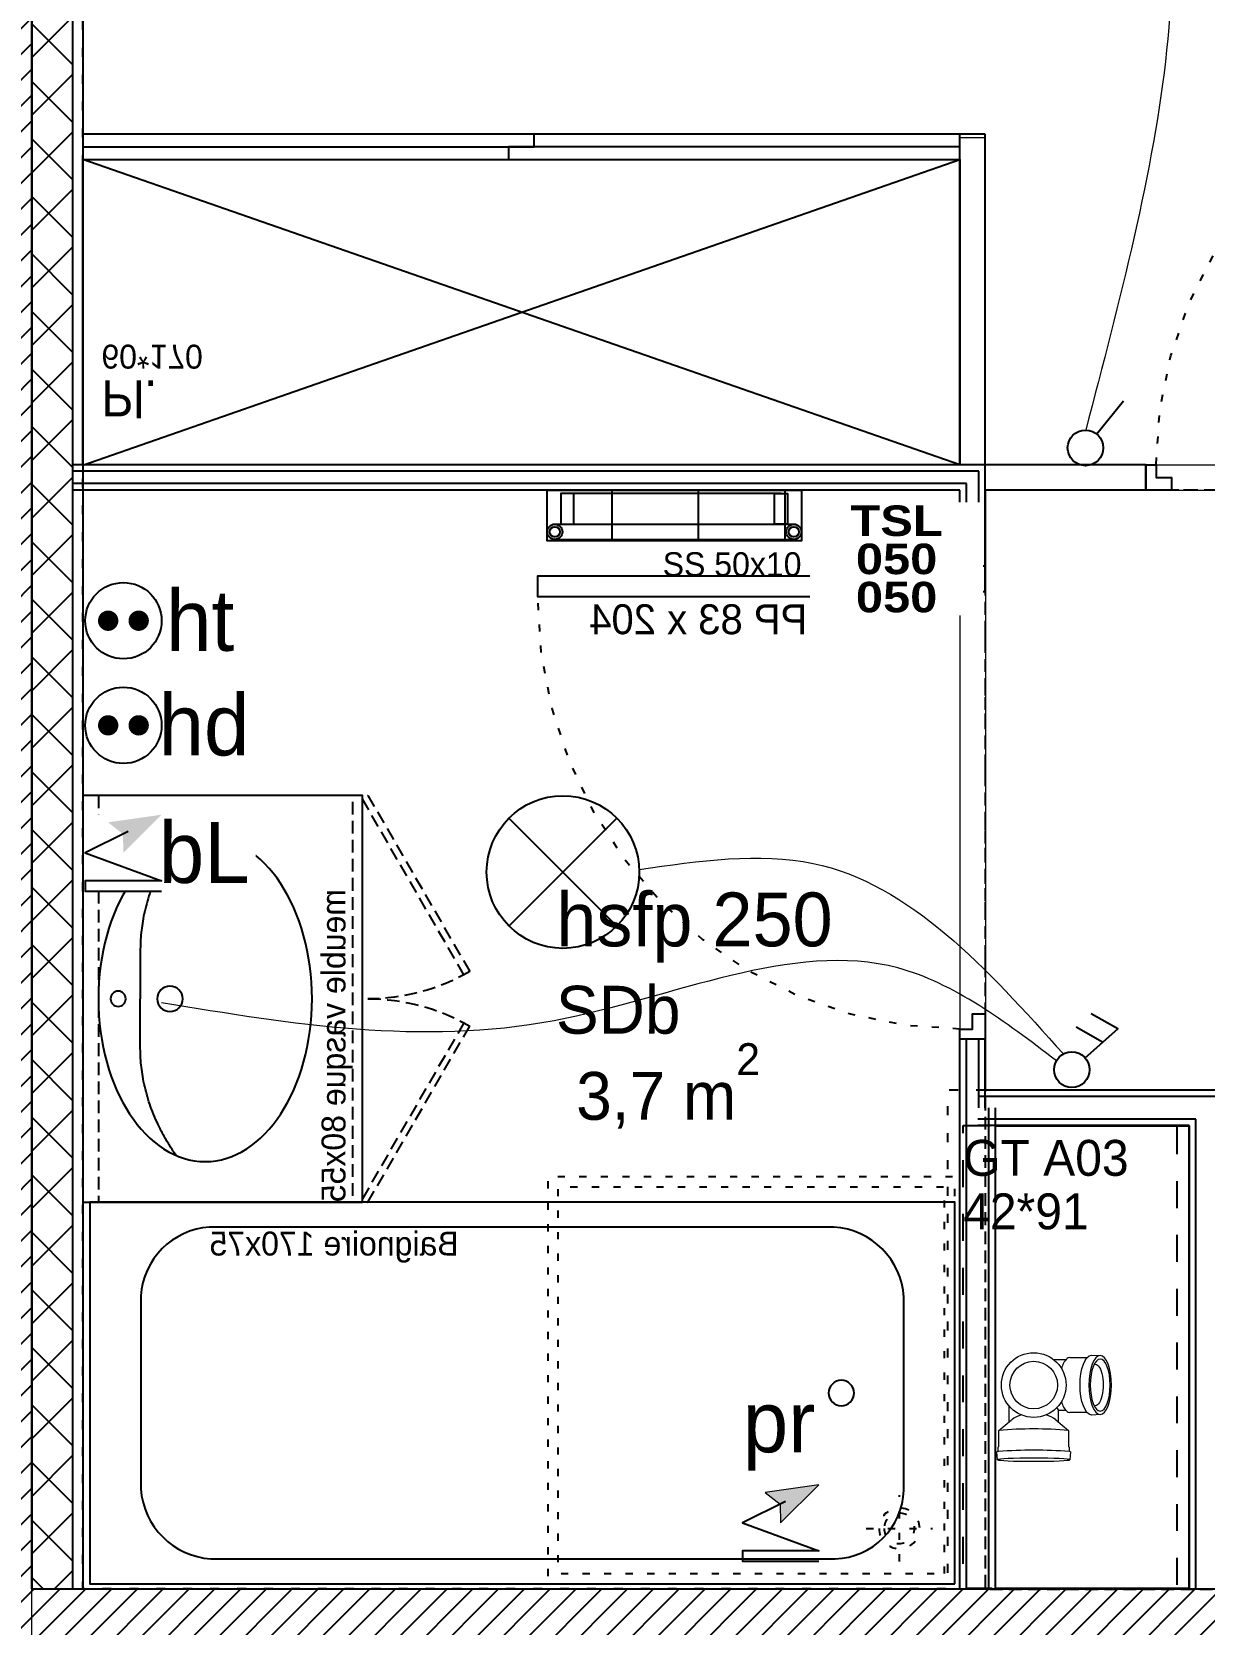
# Model space of a CAD drawing. Header units: centimetres. Extents: x 2648 to 12729, y 1890 to 6224.
# Drawn here: x 5020 to 5250.4, y 4293.4 to 4606.4 of the extents above; entities that cross this region are included whole.
import ezdxf

# ---------------------------------------------------------------- set-up
doc = ezdxf.new("R2010")
doc.units = ezdxf.units.CM
for name, pattern in [('ISO-03', [1.5, 0.6, -0.9]), ('Style de ligne -11', [0.347222, 0.20828, -0.138942]), ('Style de ligne -13', [0.147638, 0.098425, -0.049213]), ('Style de ligne -18', [0.164042, 0.054681, -0.109361]), ('Style de ligne -19', [0.166667, 0.055556, -0.111111]), ('Style de ligne -5', [0.20828, 0.069425, -0.138855]), ('VW-01', [0.41656, 0.20828, -0.20828])]:
    doc.linetypes.add(name, pattern=pattern)
for name, color, linetype in [('B aménagement intérieur', 252, 'Continuous'), ('B BATI-équipement-sanitaires', 252, 'Continuous'), ('B faience', 252, 'Style de ligne -11'), ('B Faux plafonds', 9, 'Continuous'), ('B GÈnÈral_Hatch', 252, 'Continuous'), ('B Général', 252, 'Continuous'), ('C ANNOTATIONS-prestations', 252, 'Continuous'), ('C ANNOTATIONS-texte', 252, 'Continuous'), ('C ANNOTATIONS-texte surfaces', 252, 'Continuous'), ('C ANNOTATIONS-textes-numérotation gaine', 252, 'ISO-03'), ('D SURFACES-shab', 252, 'Continuous'), ('F REMPLISSAGE-vert clair', 252, 'Continuous'), ('F REMPLISSAGE-vert foncé', 252, 'Continuous'), ('prlm-EAU-CHU', 42, 'Continuous'), ('prlm-GT', 242, 'Continuous')]:
    doc.layers.add(name, color=color, linetype=linetype)
doc.layers.add('prlm-CHAUFF-CONV', color=1, linetype='Continuous', lineweight=25)
doc.layers.add('prlm-ELEC-CFO', color=10, linetype='Continuous', lineweight=25)
doc.layers.add('prlm-ZEROPLOT', color=254, linetype='Continuous', plot=False)
doc.styles.add('Eurostile', font='Eurosti.TTF')
doc.styles.add('prlm-chauff-rad', font='ariblk.ttf', dxfattribs={"height": 12})
doc.styles.add('prlm-elec-cfo', font='comic.ttf', dxfattribs={"height": 12})
pattern_1 = [(45, (0, 0), (2.4253472, -2.6458333), [])]

# ---------------------------------------------------------------- blocks, each defined once
blk = doc.blocks.new('A 80.Groupe-3-1')
at = {"layer": 'B Général', "linetype": 'Continuous'}
for centre, major_axis, ratio in [((0, -24.07), (32, 0), 0.65625), ((0, -6.97), (1.5, 0), 1), ((0, -17.15), (2.5, 0), 1)]:
    blk.add_ellipse(centre, major_axis=major_axis, ratio=ratio, dxfattribs=at)
for points in [[(-30.82, -18.37), (-20.7, -11.37), (-9.74, -11.32), (-4.71, -11.3), (0, -11.3)], [(30.82, -18.37), (20.7, -11.37), (9.74, -11.32), (4.71, -11.3), (0, -11.3)]]:
    blk.add_open_spline(points, degree=2, knots=[0, 0, 0, 1, 1, 2, 2, 2], dxfattribs=at)
blk.add_open_spline([(-30.45, -17.59), (-30.5, -17.61), (-30.55, -17.64)], degree=2, dxfattribs=at)
blk = doc.blocks.new('A 80.meuble vasque 80x60')
at = {"layer": 'B BATI-équipement-sanitaires', "linetype": 'Style de ligne -13', "ltscale": 25.4, "flags": 128}
for points in [[(-40, -3.07), (40, -3.07), (40, -53.07), (-40, -53.07)], [(-40, -56.07), (-5.36, -76.07), (-4.71, -74.94), (-39.35, -54.94)], [(40, -56.07), (5.36, -76.07), (4.71, -74.94), (39.35, -54.94)]]:
    blk.add_lwpolyline(points, close=True, dxfattribs=at)
at = {"layer": 'B BATI-équipement-sanitaires', "linetype": 'Style de ligne -13', "ltscale": 25.4}
for centre, start, end in [((-40, -56.07), 330, 0), ((40, -56.07), 180, 210)]:
    blk.add_arc(centre, 40, start, end, dxfattribs=at)
at = {"layer": 'B Général', "flags": 128}
blk.add_lwpolyline([(-40, 0), (40, 0), (40, -55), (-40, -55)], close=True, dxfattribs=at)
at = {"layer": 'B Général'}
blk.add_blockref('A 80.Groupe-3-1', (0, 0), dxfattribs=at)
at = {"layer": 'C ANNOTATIONS-prestations', "insert": (40, -53.07), "char_height": 4.706, "width": 80, "attachment_point": 9, "line_spacing_factor": 0.894142, "style": 'Eurostile'}
blk.add_mtext('meuble vasque 80x55', dxfattribs=at)
blk = doc.blocks.new('A 80.Sèche-serviette')
at = {"layer": 'B GÈnÈral_Hatch', "linetype": 'Continuous'}
h = blk.add_hatch(dxfattribs=at)
h.set_pattern_fill('H_BARDAGE V 150', color=256, style=0, pattern_type=2)
h.set_pattern_definition([(90, (0, 3.493), (17, 0), [])])
h.paths.add_polyline_path([(-25, 8.4925), (25, 8.4925), (25, -1.5075), (-25, -1.5075)])
at = {"layer": 'B Général', "linetype": 'Continuous', "flags": 128}
blk.add_lwpolyline([(-25, 8.4925), (25, 8.4925), (25, -1.5075), (-25, -1.5075)], close=True, dxfattribs=at)
at = {"layer": 'C ANNOTATIONS-prestations', "insert": (25, -8.4925), "char_height": 4.706, "width": 50, "attachment_point": 9, "line_spacing_factor": 0.894142, "style": 'Eurostile'}
blk.add_mtext('SS 50x10', dxfattribs=at)
blk = doc.blocks.new('A 80.PP 80')
at = {"layer": 'B Général', "flags": 128}
blk.add_lwpolyline([(-43, 2.5), (-43, 85.5), (-39, 85.5), (-39, 2.5)], close=True, dxfattribs=at)
at = {"layer": 'B Général', "linetype": 'Style de ligne -18', "ltscale": 25.4, "flags": 128}
blk.add_lwpolyline([(46, 2.5), (45.27, 13.33), (43.1, 23.98), (39.53, 34.26), (34.61, 44), (28.44, 53.03), (21.1, 61.19), (12.74, 68.35), (3.5, 74.38), (-6.47, 79.18), (-17, 82.67), (-27.91, 84.79), (-39, 85.5)], dxfattribs=at)
at = {"layer": 'B Général', "linetype": 'Continuous', "flags": 128}
for points in [[(-45, 2.5), (-43, 2.5), (-43, 0), (-40, 0), (-40, -2.5), (-45, -2.5)], [(48, 2.5), (46, 2.5), (46, 0), (43, 0), (43, -2.5), (48, -2.5), (48, -2.5), (48, -2.5), (48, 1.79), (48, 1.79)]]:
    blk.add_lwpolyline(points, close=True, dxfattribs=at)
at = {"layer": 'C ANNOTATIONS-prestations', "insert": (-37.5, 32.5), "char_height": 5.8825, "attachment_point": 1, "rotation": 90, "line_spacing_factor": 0.894142, "style": 'Eurostile'}
blk.add_mtext('PP 83 x 204', dxfattribs=at)
blk = doc.blocks.new('A 80.Placard 60.170')
at = {"layer": 'B Général', "linetype": 'Continuous'}
for p, q in [((-85, 30.11), (85, -30)), ((85, 30), (-85, -30))]:
    blk.add_line(p, q, dxfattribs=at)
at = {"layer": 'B Général', "linetype": 'Continuous', "flags": 128}
blk.add_lwpolyline([(85, -30), (85, 30), (-85, 30), (-85, -30)], dxfattribs=at)
for points in [[(85, -30), (85, -35), (-85, -35), (-85, -30)], [(85, -30), (85, -32.5), (-2.5, -32.5), (-2.5, -30)], [(2.5, -32.5), (2.5, -35), (-85, -35), (-85, -32.5)]]:
    blk.add_lwpolyline(points, close=True, dxfattribs=at)
at = {"layer": 'B Général', "insert": (-81.39, 20.5), "char_height": 7.059, "attachment_point": 1, "line_spacing_factor": 0.894142, "style": 'Eurostile'}
blk.add_mtext('Pl.', dxfattribs=at)
at = {"layer": 'C ANNOTATIONS-prestations', "insert": (-81.39, 8.72), "char_height": 4.706, "attachment_point": 4, "line_spacing_factor": 0.894142, "style": 'Eurostile'}
blk.add_mtext('60*170', dxfattribs=at)
blk = doc.blocks.new('A 80.Groupe-4-1')
at = {"layer": 'B Général', "linetype": 'Style de ligne -19', "ltscale": 25.4}
for p, q in [((-29.11, -35.61), (-29.11, -22.61)), ((-22.61, -29.11), (-35.61, -29.11))]:
    blk.add_line(p, q, dxfattribs=at)
at = {"layer": 'B Général', "linetype": 'Style de ligne -19', "ltscale": 25.4, "flags": 128}
for points in [[(-40, -40), (-40, 40), (40, 40), (40, -40)], [(-38, -38), (-38, 38), (38, 38), (38, -38)]]:
    blk.add_lwpolyline(points, close=True, dxfattribs=at)
at = {"layer": 'B Général', "linetype": 'Style de ligne -19', "ltscale": 25.4}
for radius in [4, 3]:
    blk.add_circle((-29.11, -29.11), radius, dxfattribs=at)
blk = doc.blocks.new('A 80.Douche pointillée')
at = {"layer": 'B Général'}
blk.add_blockref('A 80.Groupe-4-1', (0, 0), dxfattribs=at)
blk = doc.blocks.new('A 80.Baignoire 75_170')
at = {"layer": 'B faience', "lineweight": 18, "flags": 128}
blk.add_lwpolyline([(-85, 38.5), (-85, -37.5), (86, -37.5)], dxfattribs=at)
at = {"layer": 'B Général', "linetype": 'Continuous', "flags": 128}
blk.add_lwpolyline([(-84, -36.5), (-84, 38.5), (86, 38.5), (86, -36.5)], close=True, dxfattribs=at)
blk.add_lwpolyline([(-74, -17.85), (-74, 19.85, -0.379059), (-60.25, 33.6), (62.5, 33.6, -0.377778), (76, 20.1), (76, -17.85, -0.374545), (62.25, -31.6), (-60.5, -31.6, -0.392593), (-74, -18.1)], format="xyb", close=True, dxfattribs=at)
at = {"layer": 'B Général', "linetype": 'Continuous'}
blk.add_circle((-61.7, 1), 2.5, dxfattribs=at)
at = {"layer": 'B Général'}
blk.add_blockref('A 80.Douche pointillée', (-44, 3.5), dxfattribs=at)
at = {"layer": 'C ANNOTATIONS-prestations', "insert": (62.5, 26.61), "char_height": 4.706, "width": 80, "attachment_point": 9, "line_spacing_factor": 0.894142, "style": 'Eurostile'}
blk.add_mtext('Baignoire 170x75', dxfattribs=at)
blk = doc.blocks.new('A 80.Groupe-8-1')
at = {"layer": 'B aménagement intérieur', "linetype": 'Continuous'}
for p, q in [((5027.96, 4521.33), (5027.96, 4516.33)), ((5207.38, 4521.33), (5027.96, 4521.33)), ((5238.96, 4521.33), (5207.38, 4521.33)), ((5238.96, 4521.33), (5207.38, 4521.33)), ((5238.96, 4521.33), (5238.96, 4516.33)), ((5202.38, 4516.33), (5027.96, 4516.33)), ((5238.96, 4516.33), (5207.38, 4516.33)), ((5238.96, 4516.33), (5207.38, 4516.33))]:
    blk.add_line(p, q, dxfattribs=at)
at = {"layer": 'B Général', "linetype": 'Continuous'}
for p, q in [((5202.38, 4521.33), (5202.38, 4586.33)), ((5207.38, 4586.33), (5202.38, 4586.33)), ((5202.38, 4521.33), (5202.38, 4586.33)), ((5207.38, 4521.33), (5207.38, 4586.33)), ((5207.38, 4521.33), (5207.38, 4586.33)), ((5207.38, 4501.39), (5207.38, 4521.33)), ((5202.38, 4501.39), (5202.38, 4516.33)), ((5207.38, 4501.39), (5202.38, 4501.39)), ((5207.38, 4408.39), (5202.38, 4408.39)), ((5202.38, 4394.9), (5202.38, 4408.39)), ((5207.38, 4394.9), (5207.38, 4408.39)), ((5254.46, 4398.4), (5205.88, 4398.4)), ((5202.38, 4300.33), (5202.38, 4394.9)), ((5209.38, 4300.33), (5209.38, 4394.9)), ((5247.46, 4391.4), (5205.88, 4391.4)), ((5247.46, 4300.39), (5247.46, 4391.4))]:
    blk.add_line(p, q, dxfattribs=at)
at = {"layer": 'D SURFACES-shab', "lineweight": 18, "flags": 128}
for points in [[(5029.96, 4883.39), (5029.96, 4521.33), (5202.38, 4521.33), (5202.38, 4585.64), (5207.38, 4585.64), (5207.38, 4521.33), (5336.96, 4521.33), (5336.96, 4883.39)], [(5202.38, 4516.33), (5202.38, 4300.33), (5029.96, 4300.39), (5029.96, 4516.33)], [(5623.89, 4390.38), (5611.96, 4390.26), (5611.96, 4300.26), (5448.02, 4300.26), (5448.02, 4398.4), (5207.46, 4398.4), (5207.46, 4516.33), (6021.89, 4516.33), (6021.89, 4390.38)]]:
    blk.add_lwpolyline(points, close=True, dxfattribs=at)
at = {"layer": 'F REMPLISSAGE-vert clair'}
for p, q in [((5206.08, 4520.03), (5027.96, 4520.03)), ((5203.68, 4517.63), (5027.96, 4517.63)), ((5203.68, 4501.39), (5203.68, 4517.63)), ((5206.08, 4501.39), (5206.08, 4520.03)), ((5203.68, 4394.9), (5203.68, 4408.39)), ((5206.08, 4394.9), (5206.08, 4408.39)), ((5253.16, 4397.1), (5205.88, 4397.1)), ((5203.68, 4300.33), (5203.68, 4394.9)), ((5248.76, 4392.7), (5205.88, 4392.7)), ((5208.08, 4300.33), (5208.08, 4394.9)), ((5248.76, 4300.39), (5248.76, 4392.7))]:
    blk.add_line(p, q, dxfattribs=at)
at = {"layer": 'F REMPLISSAGE-vert foncé', "linetype": 'Continuous'}
for p, q in [((5207.38, 4521.33), (5027.96, 4521.33)), ((5207.38, 4501.39), (5207.38, 4521.33)), ((5202.38, 4516.33), (5027.96, 4516.33)), ((5202.38, 4501.39), (5202.38, 4516.33)), ((5202.38, 4394.9), (5202.38, 4408.39)), ((5207.38, 4394.9), (5207.38, 4408.39)), ((5254.46, 4398.4), (5205.88, 4398.4)), ((5202.38, 4300.33), (5202.38, 4394.9)), ((5209.38, 4300.33), (5209.38, 4394.9)), ((5247.46, 4391.4), (5205.88, 4391.4)), ((5247.46, 4300.39), (5247.46, 4391.4))]:
    blk.add_line(p, q, dxfattribs=at)
at = {"layer": 'F REMPLISSAGE-vert foncé'}
for p, q in [((5206.08, 4520.03), (5027.96, 4520.03)), ((5203.68, 4517.63), (5027.96, 4517.63)), ((5203.68, 4501.39), (5203.68, 4517.63)), ((5206.08, 4501.39), (5206.08, 4520.03)), ((5203.68, 4394.9), (5203.68, 4408.39)), ((5206.08, 4394.9), (5206.08, 4408.39)), ((5253.16, 4397.1), (5205.88, 4397.1)), ((5203.68, 4300.33), (5203.68, 4394.9)), ((5248.76, 4392.7), (5205.88, 4392.7)), ((5208.08, 4300.33), (5208.08, 4394.9)), ((5248.76, 4300.39), (5248.76, 4392.7))]:
    blk.add_line(p, q, dxfattribs=at)
at = {"layer": 'B aménagement intérieur', "xscale": -1}
for name, p in [('A 80.PP 80', (5286.96, 4518.83)), ('A 80.Baignoire 75_170', (5117.38, 4337.83))]:
    blk.add_blockref(name, p, dxfattribs=at)
at = {"layer": 'B aménagement intérieur', "xscale": -1, "rotation": 90}
for name, p in [('A 80.PP 80', (5204.88, 4456.39)), ('A 80.meuble vasque 80x60', (5029.96, 4416.33))]:
    blk.add_blockref(name, p, dxfattribs=at)
at = {"layer": 'B Général', "xscale": -1.014228956519577, "rotation": 180}
blk.add_blockref('A 80.Placard 60.170', (5116.17, 4551.33), dxfattribs=at)
at = {"layer": 'B Général'}
blk.add_blockref('A 80.Sèche-serviette', (5146.25, 4507.84), dxfattribs=at)
at = {"layer": 'C ANNOTATIONS-texte', "insert": (5135.22, 4409.34), "char_height": 9.412, "attachment_point": 8, "line_spacing_factor": 0.894142, "style": 'Eurostile'}
blk.add_mtext('SDb', dxfattribs=at)
at = {"layer": 'C ANNOTATIONS-texte surfaces', "insert": (5145.03, 4407.6), "char_height": 9.412, "attachment_point": 2, "line_spacing_factor": 0.894142, "style": 'Eurostile'}
blk.add_mtext('3,7 m{\\H0.6667x;\\S2^ ;}', dxfattribs=at)
blk = doc.blocks.new('A 80.Groupe-19-1')
at = {"layer": 'C ANNOTATIONS-textes-numérotation gaine', "linetype": 'VW-01', "ltscale": 25.4, "flags": 128}
blk.add_lwpolyline([(5203.04, 4391.39), (5245.04, 4391.39), (5245.04, 4300.39), (5203.04, 4300.39)], close=True, dxfattribs=at)
at = {"layer": 'C ANNOTATIONS-textes-numérotation gaine', "insert": (5203.03, 4388.59), "char_height": 7.059, "width": 45.5075, "attachment_point": 1, "line_spacing_factor": 0.894142, "style": 'Eurostile'}
blk.add_mtext('GT A03\\P42*91', dxfattribs=at)
blk = doc.blocks.new('xi.TSL-050-050')
at = {"layer": 'prlm-CHAUFF-CONV', "linetype": 'ByBlock', "lineweight": -2}
h = blk.add_hatch(color=0, dxfattribs=at)
edge = h.paths.add_edge_path()
edge.add_arc((-23.5, 7.5), 1.5, 0, 360)
edge = h.paths.add_edge_path(flags=17)
edge.add_arc((-23.5, 7.5), 1, 0, 360)
edge = h.paths.add_edge_path()
edge.add_arc((23.5, 7.5), 1.5, 0, 360)
edge = h.paths.add_edge_path(flags=17)
edge.add_arc((23.5, 7.5), 1, 0, 360)
at = {"layer": 'prlm-CHAUFF-CONV', "color": 0, "linetype": 'ByBlock', "lineweight": -2, "flags": 128}
for points in [[(23.5, 9), (-23.5, 9)], [(23.5, 6), (-23.5, 6)]]:
    blk.add_lwpolyline(points, dxfattribs=at)
at = {"layer": 'prlm-CHAUFF-CONV', "color": 0, "linetype": 'ByBlock', "lineweight": -2}
for points in [[(-19.73, 0), (-22.27, 0), (-22.27, 6), (-19.73, 6)], [(19.73, 0), (22.27, 0), (22.27, 6), (19.73, 6)]]:
    blk.add_lwpolyline(points, close=True, dxfattribs=at)
for centre, radius in [((-23.5, 7.5), 1.5), ((-23.5, 7.5), 1), ((23.5, 7.5), 1.5), ((23.5, 7.5), 1)]:
    blk.add_circle(centre, radius, dxfattribs=at)
at = {"layer": 'prlm-ZEROPLOT', "linetype": 'ByBlock', "lineweight": -2, "flags": 128}
blk.add_lwpolyline([(-21, 0), (21, 0)], dxfattribs=at)
blk = doc.blocks.new('xi.PTCE')
at = {"layer": 'prlm-ELEC-CFO', "color": 0}
for points in [[(-10.61, 10.61), (10.61, -10.61)], [(10.61, 10.61), (-10.61, -10.61)]]:
    blk.add_lwpolyline(points, dxfattribs=at)
at = {"layer": 'prlm-ELEC-CFO', "color": 0, "linetype": 'ByBlock'}
blk.add_circle((0, 0), 15, dxfattribs=at)
blk = doc.blocks.new('xi.PCHT')
at = {"color": 0, "lineweight": 5}
blk.add_wipeout([(-7.5, -7.5), (7.5, -7.5), (7.5, 7.5), (-7.5, 7.5)], dxfattribs=at).dxf.layer = 'prlm-ELEC-CFO'
at = {"layer": 'prlm-ELEC-CFO', "color": 0, "linetype": 'ByBlock', "lineweight": 5, "const_width": 2}
for points in [[(-4, 0, 1), (-2, 0, 1)], [(2, 0, 1), (4, 0, 1)]]:
    blk.add_lwpolyline(points, format="xyb", close=True, dxfattribs=at)
at = {"layer": 'prlm-ELEC-CFO', "color": 0, "linetype": 'ByBlock', "lineweight": -2}
blk.add_circle((0, 0), 7.5, dxfattribs=at)
blk = doc.blocks.new('xi.PCHD')
at = {"color": 0, "lineweight": 5}
blk.add_wipeout([(-7.5, -7.5), (7.5, -7.5), (7.5, 7.5), (-7.5, 7.5)], dxfattribs=at).dxf.layer = 'prlm-ELEC-CFO'
at = {"layer": 'prlm-ELEC-CFO', "color": 0, "linetype": 'ByBlock', "lineweight": 5, "const_width": 2}
for points in [[(-4, 0, 1), (-2, 0, 1)], [(2, 0, 1), (4, 0, 1)]]:
    blk.add_lwpolyline(points, format="xyb", close=True, dxfattribs=at)
at = {"layer": 'prlm-ELEC-CFO', "color": 0, "linetype": 'ByBlock', "lineweight": -2}
blk.add_circle((0, 0), 7.5, dxfattribs=at)
blk = doc.blocks.new('xi.DA')
at = {"layer": 'prlm-ELEC-CFO', "color": 0}
for points in [[(0.61, -1.67), (7.04, 4.05), (1.81, 7.01)], [(4.05, 1.39), (-1.17, 4.34)]]:
    blk.add_lwpolyline(points, dxfattribs=at)
blk.add_circle((-2, -4), 3.5, dxfattribs=at)
blk = doc.blocks.new('xi.BL')
at = {"color": 0, "lineweight": 5}
blk.add_wipeout([(-7.5, -7.5), (7.5, -7.5), (7.5, 7.5), (-7.5, 7.5)], dxfattribs=at).dxf.layer = 'prlm-ELEC-CFO'
at = {"layer": 'prlm-ELEC-CFO', "lineweight": 5}
blk.add_hatch(color=0, dxfattribs=at).paths.add_polyline_path([(-3, 6), (-0.1, 3.7), (0, 0), (7.5, 7.5)])
at = {"layer": 'prlm-ELEC-CFO', "color": 0}
blk.add_lwpolyline([(0.95, 4.23), (-7.5, 0), (7.5, -5.5), (-7.5, -5.5), (-7.5, -7.5), (7.5, -7.5)], dxfattribs=at)
blk = doc.blocks.new('xi.SA')
at = {"layer": 'prlm-ELEC-CFO', "color": 0}
blk.add_lwpolyline([(0.2, -1.28), (5.5, 5.28)], dxfattribs=at)
blk.add_circle((-2, -4), 3.5, dxfattribs=at)
blk = doc.blocks.new('xi.aam33')
at = {"layer": 'prlm-EAU-CHU', "color": 0, "lineweight": 13}
for p, q in [((-5.89, 11.33), (-5.8, 13.12)), ((5.8, 13.12), (5.89, 11.33)), ((-5.41, 7.11), (-5.41, 10.46)), ((5.41, 10.46), (5.41, 7.11)), ((-5, 3.93), (-5, 6.32)), ((5, 6.32), (5, 4.87)), ((6.83, 4.34), (8.91, 6.84)), ((8.92, 6.85), (12.09, 6.85)), ((12.09, 6.85), (12.22, 6.97)), ((12.22, 6.97), (13.03, 6.97)), ((13.12, 7.25), (13.03, 6.97)), ((13.12, 7.25), (14.67, 7.11)), ((7.27, 4.87), (4.96, 4.87)), ((4.09, -4.87), (7.27, -4.87)), ((8.91, -6.84), (6.83, -4.34)), ((12.09, -6.85), (8.92, -6.85)), ((12.22, -6.97), (12.09, -6.85)), ((13.03, -6.97), (12.22, -6.97)), ((13.03, -6.94), (13.12, -7.25)), ((14.67, -7.11), (13.12, -7.25))]:
    blk.add_line(p, q, dxfattribs=at)
at = {"layer": 'prlm-EAU-CHU', "color": 0, "lineweight": 13, "flags": 128}
blk.add_lwpolyline([(4.96, 4.87), (4.86, 4.84), (4.68, 4.73), (4.43, 4.56)], dxfattribs=at)
at = {"layer": 'prlm-EAU-CHU', "color": 0, "lineweight": 13}
for radius in [6.36, 4.67]:
    blk.add_circle((0, 0), radius, dxfattribs=at)
for centre, radius, start, end in [((-4.48, 7.14), 0.936, 184.6605, 218.1259), ((-2.54, 9.09), 3.68, 223.507, 258.776), ((2.54, 9.09), 3.68, 281.224, 316.493), ((4.48, 7.14), 0.936, 321.8741, 355.3395), ((87.18, 0), 78.56, 174.9975, 185.0025), ((119.65, -0.01), 106.84, 176.2523, 183.719), ((11.68, 0.73), 6.05, 143.4458, 163.8668), ((11.68, -0.73), 6.05, 196.1332, 216.5542)]:
    blk.add_arc(centre, radius, start, end, dxfattribs=at)
at = {"layer": 'prlm-EAU-CHU', "color": 0, "lineweight": 13, "extrusion": (0, 0, -1)}
for centre, major_axis, ratio in [((0, 13.07), (-5.79, 0), 0.383426), ((0, 13.07), (-5.11, 0), 0.383329), ((14.67, 0), (0, -7.1), 0.043635)]:
    blk.add_ellipse(centre, major_axis=major_axis, ratio=ratio, dxfattribs=at)
for centre, major_axis, ratio, start_param, end_param in [((0, 12.09), (4.1, -0.03), 0.383971, 2.986035, 6.398097), ((0, 11.41), (5.89, 0), 0.391508, 0.036281, 3.105311)]:
    blk.add_ellipse(centre, major_axis=major_axis, ratio=ratio, start_param=start_param, end_param=end_param, dxfattribs=at)
blk = doc.blocks.new('xi.PR')
at = {"layer": 'prlm-ELEC-CFO', "lineweight": 5}
blk.add_hatch(color=0, dxfattribs=at).paths.add_polyline_path([(-3, 6), (-0.1, 3.7), (0, 0), (7.5, 7.5)])
at = {"layer": 'prlm-ELEC-CFO', "color": 0, "lineweight": 5, "flags": 128}
blk.add_lwpolyline([(-3, 6), (-0.1, 3.7), (0, 0), (7.5, 7.5)], close=True, dxfattribs=at)
at = {"layer": 'prlm-ELEC-CFO', "color": 0}
blk.add_lwpolyline([(0.95, 4.23), (-7.5, 0), (7.5, -5.5), (-7.5, -5.5), (-7.5, -7.5), (7.5, -7.5)], dxfattribs=at)

msp = doc.modelspace()

# ---------------------------------------------------------------- hatches: boundary and pattern name
at = {"layer": 'B GÈnÈral_Hatch', "linetype": 'Continuous'}
h = msp.add_hatch(dxfattribs=at)
h.set_pattern_fill('50_BETON', color=256, style=0, pattern_type=2)
h.set_pattern_definition(pattern_1)
h.paths.add_polyline_path([(5019.972, 4893.389), (4999.972, 4909.389), (4999.96, 3431.421), (5019.96, 3428.332)])
h = msp.add_hatch(dxfattribs=at)
h.set_pattern_fill('02_ISOLANT', color=256, angle=-90, style=0, pattern_type=2)
h.set_pattern_definition([(-45, (0, 0), (5.656854, 5.656854), []), (45, (0, 0), (5.656854, -5.656854), [])])
h.paths.add_polyline_path([(5027.964, 4900.389), (5019.964, 4900.389), (5019.964, 4300.333), (5027.964, 4300.333)])
h = msp.add_hatch(dxfattribs=at)
h.set_pattern_fill('50_BETON', color=256, style=0, pattern_type=2)
h.set_pattern_definition(pattern_1)
h.paths.add_polyline_path([(5611.965, 4282.333), (5611.965, 4300.333), (5019.967, 4300.333), (5019.967, 4282.333)])

# ---------------------------------------------------------------- linework, layer by layer
at = {"layer": 'B Faux plafonds', "linetype": 'Style de ligne -5', "ltscale": 25.4, "flags": 128}
msp.add_lwpolyline([(6064.343, 4300.192), (5905.888, 4300.192), (5905.888, 4390.262), (6021.888, 4390.262), (6021.888, 4516.347), (5207.383, 4516.347), (5207.383, 4398.399), (5199.962, 4398.4), (5199.962, 4300.333), (5029.964, 4300.333), (5029.964, 4883.389), (6191.888, 4883.389), (6191.888, 4381.333), (6117.388, 4381.333), (6117.388, 4300.333), (6064.343, 4300.333)], close=True, dxfattribs=at)
at = {"layer": 'B Faux plafonds', "linetype": 'Style de ligne -13', "ltscale": 25.4, "flags": 128}
msp.add_lwpolyline([(5611.965, 4300.262), (5611.965, 4390.262), (6021.888, 4390.262), (6021.888, 4516.347), (5207.383, 4516.347), (5207.383, 4300.262)], close=True, dxfattribs=at)
at = {"layer": 'B Général', "linetype": 'Continuous'}
for p, q in [((5019.964, 4900.389), (5019.964, 4300.333)), ((5019.964, 4900.389), (5019.964, 4300.333)), ((5027.964, 4900.389), (5027.964, 4300.333)), ((5029.964, 4900.389), (5029.964, 4300.333)), ((5029.964, 4900.389), (5029.964, 4300.333)), ((5019.967, 4300.333), (5019.972, 4883.389)), ((5019.964, 4300.333), (5029.964, 4300.333)), ((5019.967, 4300.333), (5611.965, 4300.333))]:
    msp.add_line(p, q, dxfattribs=at)
at = {"layer": 'B Général', "linetype": 'Continuous', "lineweight": 18}
for p, q in [((5019.961, 3551.389), (5019.972, 4883.389)), ((5019.967, 4300.333), (5611.965, 4300.333))]:
    msp.add_line(p, q, dxfattribs=at)
at = {"layer": 'prlm-ELEC-CFO', "lineweight": 13}
for points in [[(5174.286, 4725.436), (5233.797, 4667.644), (5227.111, 4528.139)], [(5139.35, 4441.769), (5173.555, 4442.953), (5222.737, 4405.482)], [(5221.369, 4404.164), (5190.208, 4422.388), (5122.65, 4412.024), (5045.462, 4415.557)]]:
    msp.add_spline(points, degree=3, dxfattribs=at)
at = {"layer": 'prlm-GT'}
msp.add_lwpolyline([(5209.383, 4391.389), (5247.46, 4391.389), (5247.46, 4300.389), (5209.383, 4300.389)], close=True, dxfattribs=at)

# ---------------------------------------------------------------- block references
at = {"layer": 'B aménagement intérieur'}
msp.add_blockref('A 80.Groupe-8-1', (0, 0), dxfattribs=at)
at = {"layer": 'C ANNOTATIONS-textes-numérotation gaine'}
msp.add_blockref('A 80.Groupe-19-1', (0, 0), dxfattribs=at)
at = {"layer": 'prlm-CHAUFF-CONV', "rotation": 180}
msp.add_blockref('xi.TSL-050-050', (5146.245, 4515.639), dxfattribs=at)
at = {"layer": 'prlm-EAU-CHU', "rotation": 270}
msp.add_blockref('xi.aam33', (5216.901, 4340.389), dxfattribs=at)
at = {"layer": 'prlm-ELEC-CFO'}
for name, p in [('xi.SA', (5229.065, 4528.639)), ('xi.PTCE', (5124.359, 4441.25)), ('xi.DA', (5226.39, 4406.397)), ('xi.PR', (5167.13, 4313.301))]:
    msp.add_blockref(name, p, dxfattribs=at)

# ---------------------------------------------------------------- texts
at = {"layer": 'C ANNOTATIONS-prestations', "insert": (5123.054, 4423.446), "char_height": 10.5885, "width": 79.56921, "attachment_point": 7, "line_spacing_factor": 0.894142, "style": 'Eurostile'}
msp.add_mtext('hsfp 250', dxfattribs=at)

# ---------------------------------------------------------------- next in the draw order: texts
at = {"layer": 'prlm-CHAUFF-CONV', "lineweight": 20, "insert": (5189.945, 4502.77), "char_height": 6, "width": 32.8236, "attachment_point": 5, "line_spacing_factor": 0.75, "style": 'prlm-chauff-rad', "bg_fill": 3, "box_fill_scale": 1.1, "bg_fill_color": 256, "bg_fill_transparency": 0}
msp.add_mtext('TSL\\P050\\P050', dxfattribs=at)
at = {"layer": 'prlm-ELEC-CFO', "lineweight": 20, "char_height": 12, "attachment_point": 5, "line_spacing_factor": 0.8, "style": 'prlm-elec-cfo', "bg_fill": 3, "box_fill_scale": 1.1, "bg_fill_color": 256, "bg_fill_transparency": 0}
for s, insert in [('ht', (5053.038, 4490.661)), ('hd', (5053.794, 4470.091)), ('bL', (5053.845, 4445.019)), ('pr', (5166.842, 4331.36))]:
    msp.add_mtext(s, dxfattribs=dict(at, insert=insert))

# ---------------------------------------------------------------- next in the draw order: block references
at = {"layer": 'prlm-ELEC-CFO'}
for name, p in [('xi.PCHT', (5037.962, 4490.661)), ('xi.PCHD', (5037.962, 4470.091)), ('xi.BL', (5037.962, 4445.019))]:
    msp.add_blockref(name, p, dxfattribs=at)

doc.saveas('drawing.dxf')
